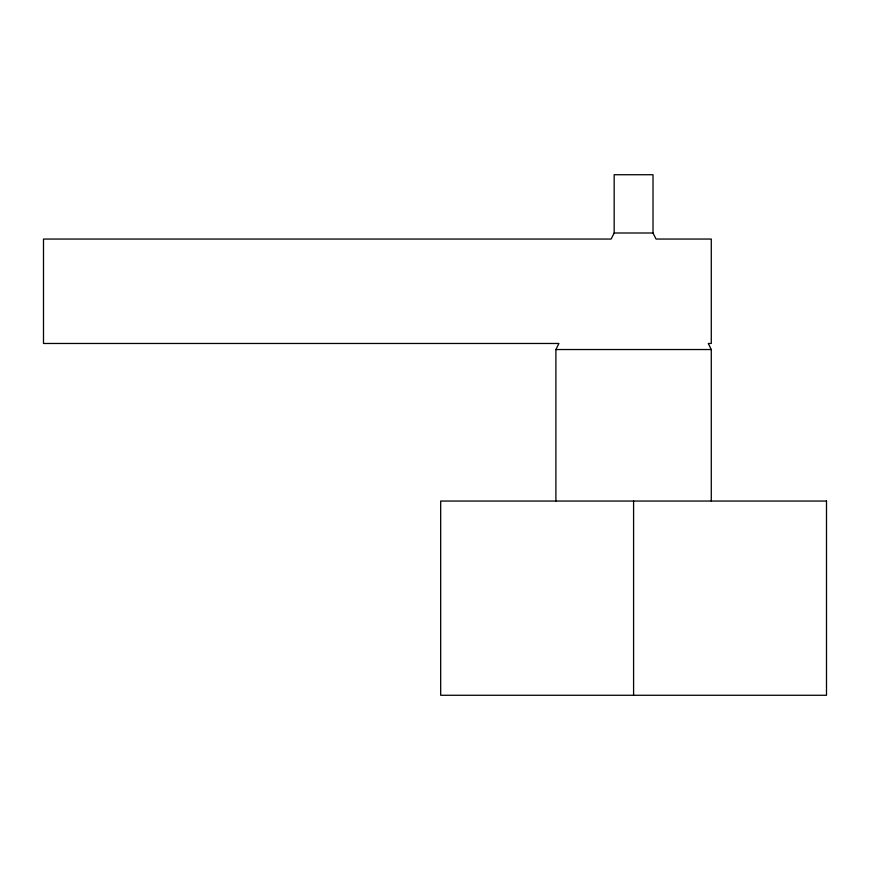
<?xml version="1.0" encoding="UTF-8"?>
<svg xmlns="http://www.w3.org/2000/svg" width="870" height="870" viewBox="0 0 870 870"><rect width="100%" height="100%" fill="white"/><g stroke="black" fill="none" stroke-linecap="round" stroke-linejoin="round"><path stroke-width="1.3" d="M555.897 501.044L555.897 349.533L558.921 343.476L43.5 343.476L43.5 239.054L611.131 239.054L614.166 232.997L614.166 174.729L653.011 174.729L653.011 232.997L656.045 239.054L711.279 239.054L711.279 343.476L708.256 343.476L711.279 349.533L711.279 501.044M614.166 232.997L653.011 232.997M555.897 349.533L711.279 349.533M633.588 501.044L633.588 695.271M826.5 501.044L440.677 501.044L440.677 695.271L826.5 695.271L826.5 501.044"/></g></svg>
